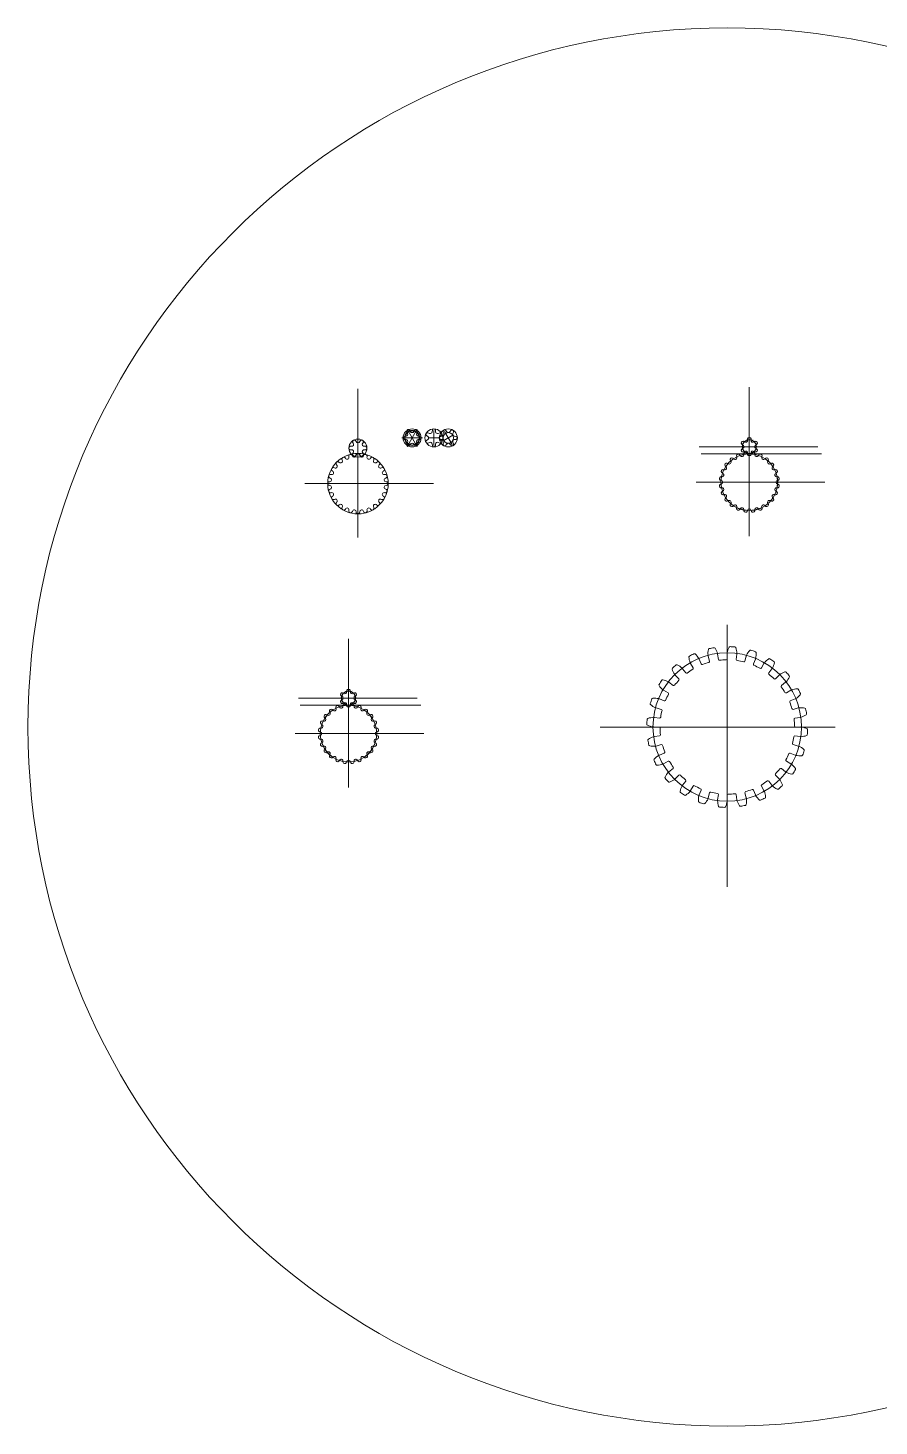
# Model space of a CAD drawing. Header units: millimetres. Extents: x 18768 to 1484868, y -11027 to 520152.
# Drawn here: x 129532 to 130907, y 505517 to 507777 of the extents above; entities that cross this region are included whole.
import ezdxf

# ---------------------------------------------------------------- set-up
doc = ezdxf.new("R2010")
doc.units = ezdxf.units.MM
doc.layers.add('A Construir', color=1, linetype='Continuous')

msp = doc.modelspace()

# ---------------------------------------------------------------- linework, layer by layer
at = {"layer": 'A Construir', "linetype": 'ByBlock', "lineweight": 15}
for p, q in [((130064.743, 507194.029), (130064.743, 506953.479)), ((130697.198, 507196.286), (130697.198, 506955.736)), ((130143.985, 507123.975), (130145.11, 507121.314)), ((130152.346, 507114.448), (130144.05, 507128.816)), ((130148.275, 507126.452), (130150.017, 507124.147)), ((130152.346, 507114.448), (130160.641, 507128.816)), ((130156.416, 507126.452), (130154.674, 507124.147)), ((130160.706, 507123.975), (130159.581, 507121.314)), ((130177.913, 507122.808), (130180.575, 507121.684)), ((130184.964, 507126.879), (130184.608, 507124.012)), ((130187.441, 507126.539), (130187.441, 507102.357)), ((130189.918, 507126.879), (130190.274, 507124.012)), ((130196.969, 507122.808), (130194.307, 507121.684)), ((130202.459, 507123.975), (130203.584, 507121.314)), ((130204.774, 507124.919), (130216.865, 507103.977)), ((130206.749, 507126.452), (130208.491, 507124.147)), ((130214.89, 507126.452), (130213.148, 507124.147)), ((130219.18, 507123.975), (130218.055, 507121.314)), ((130067.538, 507110.759), (130067.538, 507110.759)), ((130152.346, 507114.448), (130135.755, 507114.448)), ((130139.914, 507116.925), (130142.781, 507117.281)), ((130139.914, 507111.971), (130142.781, 507111.615)), ((130143.985, 507104.92), (130145.11, 507107.582)), ((130152.346, 507114.448), (130144.05, 507100.08)), ((130148.275, 507102.444), (130150.017, 507104.748)), ((130152.346, 507114.448), (130160.641, 507100.08)), ((130152.346, 507114.448), (130168.937, 507114.448)), ((130156.416, 507102.444), (130154.674, 507104.748)), ((130160.706, 507104.92), (130159.581, 507107.582)), ((130164.777, 507116.925), (130161.91, 507117.281)), ((130164.777, 507111.971), (130161.91, 507111.615)), ((130175.437, 507118.519), (130177.742, 507116.776)), ((130175.437, 507110.377), (130177.742, 507112.119)), ((130177.913, 507106.087), (130180.575, 507107.212)), ((130178.85, 507114.448), (130196.032, 507114.448)), ((130184.964, 507102.016), (130184.608, 507104.884)), ((130189.918, 507102.016), (130190.274, 507104.884)), ((130196.969, 507106.087), (130194.307, 507107.212)), ((130199.445, 507118.519), (130197.14, 507116.776)), ((130199.445, 507110.377), (130197.14, 507112.119)), ((130198.388, 507116.925), (130201.255, 507117.281)), ((130198.388, 507111.971), (130201.255, 507111.615)), ((130202.459, 507104.92), (130203.584, 507107.582)), ((130203.379, 507110.152), (130218.259, 507118.743)), ((130206.749, 507102.444), (130208.491, 507104.748)), ((130214.89, 507102.444), (130213.148, 507104.748)), ((130219.18, 507104.92), (130218.055, 507107.582)), ((130223.251, 507116.925), (130220.384, 507117.281)), ((130223.251, 507111.971), (130220.384, 507111.615)), ((130616.146, 507100.267), (130807.987, 507100.267)), ((130697.198, 507100.267), (130708.789, 507100.267)), ((130697.198, 507100.267), (130697.198, 507100.267)), ((130703.198, 507111.858), (130703.198, 507111.858)), ((130064.743, 507098.01), (130064.743, 507098.01)), ((130619.199, 507088.677), (130814.091, 507088.677)), ((130697.198, 507064.116), (130697.198, 507010.857)), ((129978.656, 507040.55), (130186.627, 507040.55)), ((130007.564, 507040.55), (130121.564, 507040.55)), ((130611.111, 507042.807), (130819.082, 507042.807)), ((130640.019, 507042.807), (130754.019, 507042.807)), ((130661.521, 506388.771), (130661.521, 506812.453)), ((130049.481, 506789.875), (130049.481, 506549.324)), ((130632.975, 506753.664), (130630.797, 506761.793)), ((130647.125, 506756.479), (130646.027, 506764.823)), ((130661.521, 506757.422), (130661.521, 506765.838)), ((130675.918, 506756.479), (130677.016, 506764.823)), ((130690.068, 506753.664), (130692.246, 506761.793)), ((130594.378, 506734.63), (130589.255, 506741.307)), ((130606.374, 506742.645), (130602.166, 506749.934)), ((130619.313, 506749.026), (130616.093, 506756.802)), ((130703.73, 506749.026), (130706.95, 506756.802)), ((130716.669, 506742.645), (130720.877, 506749.934)), ((130728.665, 506734.63), (130733.788, 506741.307)), ((130574.019, 506714.271), (130567.342, 506719.394)), ((130583.531, 506725.118), (130577.58, 506731.069)), ((130739.512, 506725.118), (130745.463, 506731.069)), ((130749.024, 506714.271), (130755.701, 506719.394)), ((129968.43, 506693.856), (130160.27, 506693.856)), ((130049.481, 506693.856), (130061.073, 506693.856)), ((130049.481, 506693.856), (130049.481, 506693.856)), ((130055.481, 506705.447), (130055.481, 506705.447)), ((130559.622, 506689.335), (130551.847, 506692.556)), ((130566.003, 506702.275), (130558.715, 506706.483)), ((130757.04, 506702.275), (130764.328, 506706.483)), ((130763.421, 506689.335), (130771.196, 506692.556)), ((129971.482, 506682.266), (130166.375, 506682.266)), ((130554.985, 506675.674), (130546.855, 506677.852)), ((130768.058, 506675.674), (130776.188, 506677.852)), ((130049.481, 506657.705), (130049.481, 506604.446)), ((130456.334, 506647.127), (130835.903, 506647.127)), ((130551.226, 506647.127), (130542.81, 506647.127)), ((130552.17, 506661.524), (130543.826, 506662.622)), ((130770.873, 506661.524), (130779.217, 506662.622)), ((130771.816, 506647.127), (130780.233, 506647.127)), ((129963.394, 506636.396), (130171.365, 506636.396)), ((129992.303, 506636.396), (130106.303, 506636.396)), ((130552.17, 506632.731), (130543.826, 506631.632)), ((130770.873, 506632.731), (130779.217, 506631.632)), ((130554.985, 506618.581), (130546.855, 506616.402)), ((130559.622, 506604.919), (130551.847, 506601.698)), ((130763.421, 506604.919), (130771.196, 506601.698)), ((130768.058, 506618.581), (130776.188, 506616.402)), ((130566.003, 506591.98), (130558.715, 506587.772)), ((130574.019, 506579.984), (130567.342, 506574.86)), ((130749.024, 506579.984), (130755.701, 506574.86)), ((130757.04, 506591.98), (130764.328, 506587.772)), ((130583.531, 506569.137), (130577.58, 506563.186)), ((130594.378, 506559.624), (130589.255, 506552.947)), ((130728.665, 506559.624), (130733.788, 506552.947)), ((130739.512, 506569.137), (130745.463, 506563.186)), ((130606.374, 506551.609), (130602.166, 506544.32)), ((130619.313, 506545.228), (130616.093, 506537.452)), ((130632.975, 506540.59), (130630.797, 506532.461)), ((130647.125, 506537.776), (130646.027, 506529.432)), ((130661.521, 506536.832), (130661.521, 506528.416)), ((130675.918, 506537.776), (130677.016, 506529.432)), ((130690.068, 506540.59), (130692.246, 506532.461)), ((130703.73, 506545.228), (130706.95, 506537.452)), ((130716.669, 506551.609), (130720.877, 506544.32))]:
    msp.add_line(p, q, dxfattribs=at)
for centre, radius in [((130661.521, 506647.127), 1130), ((130152.346, 507114.448), 12.091), ((130152.346, 507114.448), 11.591), ((130697.198, 507100.267), 11.196), ((130697.198, 507042.807), 45.77), ((130661.521, 506647.127), 120), ((130049.481, 506693.856), 11.196), ((130049.481, 506636.396), 45.77)]:
    msp.add_circle(centre, radius, dxfattribs=at)
at = {"layer": 'A Construir', "color": 114, "linetype": 'ByBlock', "lineweight": 15, "true_color": 0x139b48}
for centre in [(130152.346, 507114.448), (130064.743, 507098.01)]:
    msp.add_circle(centre, 14.591, dxfattribs=at)
at = {"layer": 'A Construir', "color": 152, "linetype": 'ByBlock', "lineweight": 15, "true_color": 0x2776bb}
msp.add_circle((130187.441, 507114.448), 14.591, dxfattribs=at)
at = {"layer": 'A Construir', "color": 2, "linetype": 'ByBlock', "lineweight": 15}
msp.add_circle((130210.819, 507114.448), 14.591, dxfattribs=at)
at = {"layer": 'A Construir', "color": 7, "linetype": 'ByBlock', "lineweight": 15, "true_color": 0xffffff}
msp.add_circle((130210.819, 507114.448), 8.591, dxfattribs=at)
at = {"layer": 'A Construir', "color": 2, "linetype": 'ByBlock', "lineweight": 15, "true_color": 0xf1eb1f}
for centre, radius in [((130697.198, 507100.267), 11.591), ((130697.198, 507042.807), 45.868), ((130049.481, 506693.856), 11.591), ((130049.481, 506636.396), 45.868)]:
    msp.add_circle(centre, radius, dxfattribs=at)
at = {"layer": 'A Construir', "color": 143, "linetype": 'ByBlock', "lineweight": 15, "true_color": 0x7aafdf}
msp.add_circle((130064.743, 507040.55), 48.868, dxfattribs=at)
at = {"layer": 'A Construir', "linetype": 'ByBlock', "lineweight": 15}
for centre, radius, start, end in [((130146.3, 507124.919), 2.5, 120, 203.647735), ((130142.307, 507120.243), 3, 330, 24.915359), ((130146.3, 507124.919), 2.5, 36.352265, 120), ((130152.346, 507126.039), 3, 215.084641, 270), ((130152.346, 507126.039), 3, 270, 324.915359), ((130158.391, 507124.919), 2.5, 60, 143.647735), ((130162.384, 507120.243), 3, 155.084641, 210), ((130158.391, 507124.919), 2.5, 336.352265, 60), ((130176.97, 507120.493), 2.5, 150, 233.647735), ((130176.97, 507120.493), 2.5, 66.352265, 150), ((130181.645, 507124.486), 3, 245.084641, 300), ((130181.645, 507124.486), 3, 300, 354.915359), ((130187.441, 507126.539), 2.5, 90, 173.647735), ((130187.441, 507126.539), 2.5, 6.352265, 90), ((130193.237, 507124.486), 3, 185.084641, 240), ((130193.237, 507124.486), 3, 240, 294.915359), ((130197.912, 507120.493), 2.5, 30, 113.647735), ((130197.912, 507120.493), 2.5, 306.352265, 30), ((130204.774, 507124.919), 2.5, 120, 203.647735), ((130200.781, 507120.243), 3, 330, 24.915359), ((130204.774, 507124.919), 2.5, 36.352265, 120), ((130210.819, 507126.039), 3, 215.084641, 270), ((130210.819, 507126.039), 3, 270, 324.915359), ((130216.865, 507124.919), 2.5, 60, 143.647735), ((130220.858, 507120.243), 3, 155.084641, 210), ((130216.865, 507124.919), 2.5, 336.352265, 60), ((130053.152, 507098.01), 3, 75, 285), ((130054.705, 507103.806), 3, 255, 45), ((130058.947, 507108.048), 3, 15, 225), ((130064.743, 507109.601), 3, 195, 345), ((130070.538, 507108.048), 3, 315, 165), ((130074.781, 507103.806), 3, 135, 285), ((130076.334, 507098.01), 3, 255, 105), ((130140.255, 507114.448), 2.5, 96.352265, 180), ((130140.255, 507114.448), 2.5, 180, 263.647735), ((130142.307, 507120.243), 3, 275.084641, 330), ((130142.307, 507108.652), 3, 30, 84.915359), ((130146.3, 507103.977), 2.5, 156.352265, 240), ((130142.307, 507108.652), 3, 335.084641, 30), ((130146.3, 507103.977), 2.5, 240, 323.647735), ((130152.346, 507102.857), 3, 90, 144.915359), ((130152.346, 507102.857), 3, 35.084641, 90), ((130158.391, 507103.977), 2.5, 216.352265, 300), ((130162.384, 507108.652), 3, 150, 204.915359), ((130158.391, 507103.977), 2.5, 300, 23.647735), ((130162.384, 507120.243), 3, 210, 264.915359), ((130162.384, 507108.652), 3, 95.084641, 150), ((130164.437, 507114.448), 2.5, 0, 83.647735), ((130164.437, 507114.448), 2.5, 276.352265, 0), ((130176.97, 507108.402), 2.5, 126.352265, 210), ((130176.97, 507108.402), 2.5, 210, 293.647735), ((130175.85, 507114.448), 3, 0, 54.915359), ((130175.85, 507114.448), 3, 305.084641, 360), ((130181.645, 507104.41), 3, 60, 114.915359), ((130181.645, 507104.41), 3, 5.084641, 60), ((130187.441, 507102.357), 2.5, 186.352265, 270), ((130187.441, 507102.357), 2.5, 270, 353.647735), ((130193.237, 507104.41), 3, 120, 174.915359), ((130193.237, 507104.41), 3, 65.084641, 120), ((130199.032, 507114.448), 3, 125.084641, 180), ((130199.032, 507114.448), 3, 180, 234.915359), ((130198.728, 507114.448), 2.5, 96.352265, 180), ((130198.728, 507114.448), 2.5, 180, 263.647735), ((130197.912, 507108.402), 2.5, 246.352265, 330), ((130197.912, 507108.402), 2.5, 330, 53.647735), ((130200.781, 507120.243), 3, 275.084641, 330), ((130200.781, 507108.652), 3, 30, 84.915359), ((130204.774, 507103.977), 2.5, 156.352265, 240), ((130200.781, 507108.652), 3, 335.084641, 30), ((130204.774, 507103.977), 2.5, 240, 323.647735), ((130210.819, 507102.857), 3, 90, 144.915359), ((130210.819, 507102.857), 3, 35.084641, 90), ((130216.865, 507103.977), 2.5, 216.352265, 300), ((130220.858, 507108.652), 3, 150, 204.915359), ((130216.865, 507103.977), 2.5, 300, 23.647735), ((130220.858, 507120.243), 3, 210, 264.915359), ((130220.858, 507108.652), 3, 95.084641, 150), ((130222.91, 507114.448), 2.5, 360, 83.647735), ((130222.91, 507114.448), 2.5, 276.352265, 360), ((130687.16, 507106.063), 3, 45, 255), ((130685.607, 507100.267), 3, 285, 75), ((130691.402, 507110.306), 3, 225, 15), ((130697.198, 507111.858), 3, 345, 195), ((130702.994, 507110.306), 3, 165, 315), ((130707.236, 507106.063), 3, 285, 135), ((130708.789, 507100.267), 3, 105, 255), ((130036.82, 507076.939), 3, 221.25, 33.75), ((130041.809, 507080.273), 3, 26.25, 213.75), ((130047.19, 507082.926), 3, 206.25, 18.75), ((130052.871, 507084.855), 3, 11.25, 198.75), ((130054.705, 507092.214), 3, 315, 105), ((130058.756, 507086.025), 3, 191.25, 3.75), ((130058.947, 507087.972), 3, 135, 345), ((130064.743, 507086.418), 3, 356.25, 183.75), ((130064.743, 507086.419), 3, 15, 165), ((130070.538, 507087.972), 3, 195, 45), ((130070.73, 507086.025), 3, 176.25, 348.75), ((130074.781, 507092.214), 3, 75, 225), ((130076.614, 507084.855), 3, 341.25, 168.75), ((130082.296, 507082.926), 3, 161.25, 333.75), ((130087.677, 507080.273), 3, 326.25, 153.75), ((130092.665, 507076.939), 3, 146.25, 318.75), ((130664.764, 507075.241), 3, 228.75, 41.25), ((130669.275, 507079.197), 3, 33.75, 221.25), ((130674.264, 507082.53), 3, 213.75, 26.25), ((130679.645, 507085.184), 3, 18.75, 206.25), ((130685.326, 507087.112), 3, 198.75, 11.25), ((130687.16, 507094.472), 3, 105, 315), ((130691.211, 507088.283), 3, 3.75, 191.25), ((130691.402, 507090.229), 3, 345, 135), ((130697.198, 507088.676), 3, 165, 15), ((130697.198, 507088.675), 3, 183.75, 356.25), ((130702.994, 507090.229), 3, 45, 195), ((130703.185, 507088.283), 3, 348.75, 176.25), ((130707.236, 507094.472), 3, 225, 75), ((130709.069, 507087.112), 3, 168.75, 341.25), ((130714.751, 507085.184), 3, 333.75, 161.25), ((130720.132, 507082.53), 3, 153.75, 326.25), ((130725.121, 507079.197), 3, 318.75, 146.25), ((130729.631, 507075.241), 3, 138.75, 311.25), ((130020.438, 507052.421), 3, 71.25, 258.75), ((130022.366, 507058.103), 3, 251.25, 63.75), ((130025.02, 507063.484), 3, 56.25, 243.75), ((130028.353, 507068.473), 3, 236.25, 48.75), ((130032.309, 507072.983), 3, 41.25, 228.75), ((130097.176, 507072.983), 3, 311.25, 138.75), ((130101.132, 507068.473), 3, 131.25, 303.75), ((130104.466, 507063.484), 3, 296.25, 123.75), ((130107.119, 507058.103), 3, 116.25, 288.75), ((130109.048, 507052.421), 3, 281.25, 108.75), ((130654.822, 507060.36), 3, 63.75, 251.25), ((130652.893, 507054.679), 3, 258.75, 71.25), ((130657.475, 507065.741), 3, 243.75, 56.25), ((130660.809, 507070.73), 3, 48.75, 236.25), ((130733.587, 507070.73), 3, 303.75, 131.25), ((130736.921, 507065.741), 3, 123.75, 296.25), ((130739.574, 507060.36), 3, 288.75, 116.25), ((130741.503, 507054.679), 3, 108.75, 281.25), ((130018.875, 507040.55), 3, 86.25, 273.75), ((130020.438, 507028.678), 3, 101.25, 288.75), ((130019.267, 507046.537), 3, 266.25, 78.75), ((130019.267, 507034.563), 3, 281.25, 93.75), ((130110.218, 507046.537), 3, 101.25, 273.75), ((130110.218, 507034.563), 3, 86.25, 258.75), ((130109.048, 507028.678), 3, 251.25, 78.75), ((130110.611, 507040.55), 3, 266.25, 93.75), ((130651.722, 507048.794), 3, 78.75, 266.25), ((130651.722, 507036.82), 3, 93.75, 281.25), ((130651.33, 507042.807), 3, 273.75, 86.25), ((130652.893, 507030.936), 3, 288.75, 101.25), ((130741.503, 507030.936), 3, 78.75, 251.25), ((130743.066, 507042.807), 3, 93.75, 266.25), ((130742.673, 507048.794), 3, 273.75, 101.25), ((130742.673, 507036.82), 3, 258.75, 86.25), ((130022.366, 507022.997), 3, 296.25, 108.75), ((130025.02, 507017.616), 3, 116.25, 303.75), ((130028.353, 507012.627), 3, 311.25, 123.75), ((130032.309, 507008.116), 3, 131.25, 318.75), ((130097.176, 507008.116), 3, 221.25, 48.75), ((130101.132, 507012.627), 3, 56.25, 228.75), ((130104.466, 507017.616), 3, 236.25, 63.75), ((130107.119, 507022.997), 3, 71.25, 243.75), ((130654.822, 507025.255), 3, 108.75, 296.25), ((130657.475, 507019.873), 3, 303.75, 116.25), ((130660.809, 507014.885), 3, 123.75, 311.25), ((130664.764, 507010.374), 3, 318.75, 131.25), ((130729.631, 507010.374), 3, 48.75, 221.25), ((130733.587, 507014.885), 3, 228.75, 56.25), ((130736.921, 507019.873), 3, 63.75, 236.25), ((130739.574, 507025.255), 3, 243.75, 71.25), ((130036.82, 507004.161), 3, 326.25, 138.75), ((130041.809, 507000.827), 3, 146.25, 333.75), ((130047.19, 506998.174), 3, 341.25, 153.75), ((130052.871, 506996.245), 3, 161.25, 348.75), ((130058.756, 506995.074), 3, 356.25, 168.75), ((130064.743, 506994.682), 3, 176.25, 3.75), ((130070.73, 506995.074), 3, 11.25, 183.75), ((130076.614, 506996.245), 3, 191.25, 18.75), ((130082.296, 506998.174), 3, 26.25, 198.75), ((130087.677, 507000.827), 3, 206.25, 33.75), ((130092.665, 507004.161), 3, 41.25, 213.75), ((130669.275, 507006.418), 3, 138.75, 326.25), ((130674.264, 507003.085), 3, 333.75, 146.25), ((130679.645, 507000.431), 3, 153.75, 341.25), ((130685.326, 506998.502), 3, 348.75, 161.25), ((130691.211, 506997.332), 3, 168.75, 356.25), ((130697.198, 506996.94), 3, 3.75, 176.25), ((130703.185, 506997.332), 3, 183.75, 11.25), ((130709.069, 506998.502), 3, 18.75, 191.25), ((130714.751, 507000.431), 3, 198.75, 26.25), ((130720.132, 507003.085), 3, 33.75, 206.25), ((130725.121, 507006.418), 3, 213.75, 41.25), ((130601.249, 506760.434), 1.66, 118.0106, 184.299988), ((130635.891, 506763.038), 36.4, 184.299988, 199.228846), ((130661.521, 506647.127), 130, 114.4894, 118.0106), ((130608.321, 506763.921), 1.66, 48.200012, 114.4894), ((130585.166, 506738.024), 36.4, 33.271154, 48.200012), ((130585.166, 506738.024), 36.4, 33.271154, 48.200012), ((130666.764, 506765.722), 36.4, 169.299988, 184.228846), ((130632.628, 506772.172), 1.66, 103.0106, 169.299988), ((130661.521, 506647.127), 130, 99.4894, 103.0106), ((130640.363, 506773.711), 1.66, 33.200012, 99.4894), ((130611.293, 506754.689), 36.4, 18.271154, 33.200012), ((130611.293, 506754.689), 36.4, 18.271154, 33.200012), ((130697.28, 506760.324), 36.4, 154.299988, 169.228846), ((130665.977, 506775.39), 1.66, 88.0106, 154.299988), ((130661.521, 506647.127), 130, 84.4894, 88.0106), ((130673.846, 506774.874), 1.66, 18.200012, 84.4894), ((130640.844, 506764.024), 36.4, 3.271154, 18.200012), ((130640.844, 506764.024), 36.4, 3.271154, 18.200012), ((130725.359, 506747.212), 36.4, 139.299988, 154.228846), ((130699.022, 506769.866), 1.66, 73.0106, 139.299988), ((130661.521, 506647.127), 130, 69.4894, 73.0106), ((130706.489, 506767.331), 1.66, 3.200012, 69.4894), ((130671.803, 506765.392), 36.4, 348.271154, 3.200012), ((130671.803, 506765.392), 36.4, 348.271154, 3.200012), ((130573.976, 506740.973), 1.66, 133.0106, 199.299988), ((130606.764, 506752.455), 36.4, 199.299988, 214.228846), ((130661.521, 506647.127), 130, 129.4894, 133.0106), ((130579.906, 506746.173), 1.66, 63.200012, 129.4894), ((130564.242, 506715.164), 36.4, 48.271154, 63.200012), ((130564.242, 506715.164), 36.4, 48.271154, 63.200012), ((130661.521, 506647.127), 108.66, 120.862145, 126.637855), ((130604.93, 506741.826), 1.66, 300.862145, 30.431073), ((130620.842, 506749.673), 1.66, 202.068927, 291.637855), ((130661.521, 506647.127), 108.66, 105.862145, 111.637855), ((130631.368, 506753.246), 1.66, 285.862145, 15.431073), ((130648.769, 506756.708), 1.66, 187.068927, 276.637855), ((130661.521, 506647.127), 108.66, 90.862145, 96.637855), ((130659.862, 506757.435), 1.66, 270.862145, 0.431073), ((130677.565, 506756.274), 1.66, 172.068927, 261.637855), ((130661.521, 506647.127), 108.66, 75.862145, 81.637855), ((130688.468, 506754.106), 1.66, 255.862145, 345.431073), ((130705.268, 506748.403), 1.66, 157.068927, 246.637855), ((130661.521, 506647.127), 108.66, 60.862145, 66.637855), ((130715.238, 506743.486), 1.66, 240.862145, 330.431073), ((130749.088, 506727.28), 36.4, 124.299988, 139.228846), ((130729.511, 506755.978), 1.66, 58.0106, 124.299988), ((130661.521, 506647.127), 130, 54.4894, 58.0106), ((130702.062, 506758.701), 36.4, 333.271154, 348.200012), ((130702.062, 506758.701), 36.4, 333.271154, 348.200012), ((130736.068, 506751.597), 1.66, 348.200012, 54.4894), ((130552.67, 506715.117), 1.66, 148.0106, 214.299988), ((130661.521, 506647.127), 130, 144.4894, 148.0106), ((130557.052, 506721.674), 1.66, 78.200012, 144.4894), ((130549.947, 506687.668), 36.4, 63.271154, 78.200012), ((130549.947, 506687.668), 36.4, 63.271154, 78.200012), ((130661.521, 506647.127), 108.66, 135.862146, 141.637855), ((130582.349, 506723.953), 1.66, 315.862145, 45.431073), ((130595.687, 506735.651), 1.66, 217.068927, 306.637854), ((130729.989, 506733.629), 1.66, 142.068927, 231.637855), ((130661.521, 506647.127), 108.66, 45.862145, 51.637855), ((130738.347, 506726.3), 1.66, 225.862145, 315.431073), ((130766.849, 506701.885), 36.4, 109.299988, 124.228846), ((130755.367, 506734.672), 1.66, 43.0106, 109.299988), ((130661.521, 506647.127), 130, 39.4894, 43.0106), ((130729.558, 506744.407), 36.4, 318.271154, 333.200012), ((130729.558, 506744.407), 36.4, 318.271154, 333.200012), ((130760.567, 506728.743), 1.66, 333.200012, 39.4894), ((130039.443, 506699.651), 3, 45, 255), ((130037.89, 506693.856), 3, 285, 75), ((130043.686, 506703.894), 3, 225, 15), ((130049.481, 506705.447), 3, 345, 195), ((130055.277, 506703.894), 3, 165, 315), ((130059.52, 506699.651), 3, 285, 135), ((130061.073, 506693.856), 3, 105, 255), ((130661.521, 506647.127), 130, 159.4894, 163.0106), ((130541.317, 506692.095), 1.66, 93.200012, 159.4894), ((130543.257, 506657.409), 36.4, 78.271154, 93.200012), ((130543.257, 506657.409), 36.4, 78.271154, 93.200012), ((130581.369, 506734.694), 36.4, 214.299988, 229.228846), ((130661.521, 506647.127), 108.66, 150.862145, 156.637855), ((130565.162, 506700.843), 1.66, 330.862145, 60.431073), ((130575.019, 506715.595), 1.66, 232.068927, 321.637855), ((130750.045, 506712.961), 1.66, 127.068927, 216.637855), ((130661.521, 506647.127), 108.66, 30.862145, 36.637855), ((130756.221, 506703.718), 1.66, 210.862145, 300.431073), ((130777.433, 506672.758), 36.4, 94.299988, 109.228846), ((130752.418, 506723.483), 36.4, 303.271154, 318.200012), ((130752.418, 506723.483), 36.4, 303.271154, 318.200012), ((130774.828, 506707.4), 1.66, 28.0106, 94.299988), ((130661.521, 506647.127), 130, 24.4894, 28.0106), ((130778.316, 506700.327), 1.66, 318.200012, 24.4894), ((130017.048, 506668.829), 3, 228.75, 41.25), ((130021.559, 506672.785), 3, 33.75, 221.25), ((130026.547, 506676.119), 3, 213.75, 26.25), ((130031.929, 506678.772), 3, 18.75, 206.25), ((130037.61, 506680.701), 3, 198.75, 11.25), ((130039.443, 506688.06), 3, 105, 315), ((130043.494, 506681.871), 3, 3.75, 191.25), ((130043.686, 506683.818), 3, 345, 135), ((130049.481, 506682.265), 3, 165, 15), ((130049.481, 506682.264), 3, 183.75, 356.25), ((130055.277, 506683.818), 3, 45, 195), ((130055.468, 506681.871), 3, 348.75, 176.25), ((130059.52, 506688.06), 3, 225, 75), ((130061.353, 506680.701), 3, 168.75, 341.25), ((130067.034, 506678.772), 3, 333.75, 161.25), ((130072.415, 506676.119), 3, 153.75, 326.25), ((130077.404, 506672.785), 3, 318.75, 146.25), ((130081.915, 506668.829), 3, 138.75, 311.25), ((130538.782, 506684.627), 1.66, 163.0106, 229.299988), ((130561.436, 506710.965), 36.4, 229.299988, 244.228846), ((130661.521, 506647.127), 108.66, 165.862145, 171.637855), ((130554.543, 506674.073), 1.66, 345.862145, 75.431073), ((130560.246, 506690.874), 1.66, 247.068927, 336.637855), ((130764.068, 506687.806), 1.66, 112.068927, 201.637855), ((130661.521, 506647.127), 108.66, 15.862145, 21.637855), ((130767.641, 506677.28), 1.66, 195.862145, 285.431073), ((130780.117, 506641.885), 36.4, 79.299988, 94.228846), ((130786.567, 506676.021), 1.66, 13.0106, 79.299988), ((130661.521, 506647.127), 130, 9.4894, 13.0106), ((130007.105, 506653.949), 3, 63.75, 251.25), ((130005.176, 506648.267), 3, 258.75, 71.25), ((130009.759, 506659.33), 3, 243.75, 56.25), ((130013.092, 506664.318), 3, 48.75, 236.25), ((130085.871, 506664.318), 3, 303.75, 131.25), ((130089.204, 506659.33), 3, 123.75, 296.25), ((130091.858, 506653.949), 3, 288.75, 116.25), ((130093.786, 506648.267), 3, 108.75, 281.25), ((130533.259, 506651.582), 1.66, 178.0106, 244.299988), ((130661.521, 506647.127), 130, 174.4894, 178.0106), ((130533.775, 506659.452), 1.66, 108.200012, 174.4894), ((130548.324, 506682.886), 36.4, 244.299988, 259.228846), ((130544.625, 506626.45), 36.4, 93.271154, 108.200012), ((130544.625, 506626.45), 36.4, 93.271154, 108.200012), ((130551.214, 506645.467), 1.66, 0.862145, 90.431073), ((130552.374, 506663.171), 1.66, 262.068927, 351.637855), ((130771.102, 506659.879), 1.66, 97.068927, 186.637855), ((130661.521, 506647.127), 108.66, 0.862145, 6.637855), ((130771.829, 506648.787), 1.66, 180.862145, 270.431073), ((130769.083, 506697.355), 36.4, 288.271154, 303.200012), ((130769.083, 506697.355), 36.4, 288.271154, 303.200012), ((130774.719, 506611.368), 36.4, 64.299988, 79.228846), ((130788.105, 506668.286), 1.66, 303.200012, 9.4894), ((130004.006, 506642.383), 3, 78.75, 266.25), ((130004.006, 506630.409), 3, 93.75, 281.25), ((130003.614, 506636.396), 3, 273.75, 86.25), ((130005.176, 506624.524), 3, 288.75, 101.25), ((130093.786, 506624.524), 3, 78.75, 251.25), ((130095.349, 506636.396), 3, 93.75, 266.25), ((130094.957, 506642.383), 3, 273.75, 101.25), ((130094.957, 506630.409), 3, 258.75, 86.25), ((130534.938, 506625.968), 1.66, 123.200012, 189.4894), ((130661.521, 506647.127), 130, 189.4894, 193.0106), ((130553.96, 506596.899), 36.4, 108.271154, 123.200012), ((130553.96, 506596.899), 36.4, 108.271154, 123.200012), ((130551.941, 506634.375), 1.66, 277.068927, 6.637855), ((130661.521, 506647.127), 108.66, 180.862145, 186.637855), ((130661.521, 506647.127), 108.66, 345.862145, 351.637855), ((130770.669, 506631.083), 1.66, 82.068927, 171.637855), ((130778.418, 506667.805), 36.4, 273.271154, 288.200012), ((130778.418, 506667.805), 36.4, 273.271154, 288.200012), ((130789.268, 506634.803), 1.66, 288.200012, 354.4894), ((130789.784, 506642.672), 1.66, 358.0106, 64.299988), ((130661.521, 506647.127), 130, 354.4894, 358.0106), ((130007.105, 506618.843), 3, 108.75, 296.25), ((130009.759, 506613.462), 3, 303.75, 116.25), ((130013.092, 506608.473), 3, 123.75, 311.25), ((130017.048, 506603.962), 3, 318.75, 131.25), ((130021.559, 506600.006), 3, 138.75, 326.25), ((130077.404, 506600.006), 3, 213.75, 41.25), ((130081.915, 506603.962), 3, 48.75, 221.25), ((130085.871, 506608.473), 3, 228.75, 56.25), ((130089.204, 506613.462), 3, 63.75, 236.25), ((130091.858, 506618.843), 3, 243.75, 71.25), ((130536.476, 506618.234), 1.66, 193.0106, 259.299988), ((130542.926, 506652.37), 36.4, 259.299988, 274.228846), ((130555.402, 506616.974), 1.66, 15.862145, 105.431073), ((130661.521, 506647.127), 108.66, 195.862145, 201.637855), ((130558.975, 506606.448), 1.66, 292.068927, 21.637855), ((130661.521, 506647.127), 108.66, 330.862145, 336.637854), ((130762.797, 506603.381), 1.66, 67.068927, 156.637854), ((130768.5, 506620.181), 1.66, 165.862145, 255.431073), ((130761.607, 506583.289), 36.4, 49.299988, 64.228846), ((130661.521, 506647.127), 130, 339.4894, 343.0106), ((130784.261, 506609.627), 1.66, 343.0106, 49.299988), ((130026.547, 506596.673), 3, 333.75, 146.25), ((130031.929, 506594.019), 3, 153.75, 341.25), ((130037.61, 506592.091), 3, 348.75, 161.25), ((130043.494, 506590.92), 3, 168.75, 356.25), ((130049.481, 506590.528), 3, 3.75, 176.25), ((130055.468, 506590.92), 3, 183.75, 11.25), ((130061.353, 506592.091), 3, 18.75, 191.25), ((130067.034, 506594.019), 3, 198.75, 26.25), ((130072.415, 506596.673), 3, 33.75, 206.25), ((130544.727, 506593.927), 1.66, 138.200012, 204.4894), ((130661.521, 506647.127), 130, 204.4894, 208.0106), ((130570.625, 506570.772), 36.4, 123.271154, 138.200012), ((130570.625, 506570.772), 36.4, 123.271154, 138.200012), ((130548.215, 506586.854), 1.66, 208.0106, 274.299988), ((130545.61, 506621.496), 36.4, 274.299988, 289.228846), ((130566.822, 506590.536), 1.66, 30.862146, 120.431073), ((130661.521, 506647.127), 108.66, 210.862146, 216.637855), ((130572.998, 506581.293), 1.66, 307.068927, 36.637855), ((130661.521, 506647.127), 108.66, 315.862145, 321.637855), ((130748.024, 506578.659), 1.66, 52.068927, 141.637854), ((130757.881, 506593.411), 1.66, 150.862145, 240.431073), ((130741.674, 506559.561), 36.4, 34.299988, 49.228846), ((130770.373, 506579.137), 1.66, 328.0106, 34.299988), ((130779.786, 506636.845), 36.4, 258.271154, 273.200012), ((130779.786, 506636.845), 36.4, 258.271154, 273.200012), ((130781.726, 506602.159), 1.66, 273.200012, 339.4894), ((130562.476, 506565.511), 1.66, 153.200012, 219.4894), ((130593.484, 506549.848), 36.4, 138.271154, 153.200012), ((130593.484, 506549.848), 36.4, 138.271154, 153.200012), ((130661.521, 506647.127), 130, 219.4894, 223.0106), ((130567.676, 506559.582), 1.66, 223.0106, 289.299988), ((130556.194, 506592.37), 36.4, 289.299988, 304.228846), ((130584.696, 506567.954), 1.66, 45.862145, 135.431073), ((130661.521, 506647.127), 108.66, 225.862145, 231.637855), ((130593.054, 506560.625), 1.66, 322.068927, 51.637854), ((130661.521, 506647.127), 108.66, 300.862145, 306.637855), ((130727.355, 506558.604), 1.66, 37.068927, 126.637855), ((130740.694, 506570.302), 1.66, 135.862145, 225.431073), ((130716.279, 506541.799), 36.4, 19.299988, 34.228846), ((130773.095, 506606.586), 36.4, 243.271154, 258.200012), ((130773.095, 506606.586), 36.4, 243.271154, 258.200012), ((130765.991, 506572.58), 1.66, 258.200012, 324.4894), ((130661.521, 506647.127), 130, 324.4894, 328.0106), ((130586.975, 506542.657), 1.66, 168.200012, 234.4894), ((130620.981, 506535.553), 36.4, 153.271154, 168.200012), ((130620.981, 506535.553), 36.4, 153.271154, 168.200012), ((130661.521, 506647.127), 130, 234.4894, 238.0106), ((130593.532, 506538.276), 1.66, 238.0106, 304.299988), ((130573.955, 506566.975), 36.4, 304.299988, 319.228846), ((130607.805, 506550.768), 1.66, 60.862145, 150.431073), ((130661.521, 506647.127), 108.66, 240.862145, 246.637854), ((130651.239, 506528.862), 36.4, 168.271154, 183.200012), ((130651.239, 506528.862), 36.4, 168.271154, 183.200012), ((130617.775, 506545.852), 1.66, 337.068927, 66.637855), ((130634.575, 506540.149), 1.66, 75.862145, 165.431073), ((130661.521, 506647.127), 108.66, 255.862145, 261.637855), ((130645.478, 506537.98), 1.66, 352.068927, 81.637855), ((130663.181, 506536.82), 1.66, 90.862145, 180.431073), ((130661.521, 506647.127), 108.66, 270.862145, 276.637855), ((130674.274, 506537.547), 1.66, 7.068927, 96.637855), ((130691.675, 506541.008), 1.66, 105.862145, 195.431073), ((130661.521, 506647.127), 108.66, 285.862145, 291.637855), ((130702.201, 506544.581), 1.66, 22.068927, 111.637855), ((130737.877, 506556.231), 36.4, 213.271154, 228.200012), ((130737.877, 506556.231), 36.4, 213.271154, 228.200012), ((130718.113, 506552.428), 1.66, 120.862145, 210.431073), ((130687.152, 506531.216), 36.4, 4.299988, 19.228846), ((130721.794, 506533.821), 1.66, 298.0106, 4.299988), ((130758.801, 506579.09), 36.4, 228.271154, 243.200012), ((130758.801, 506579.09), 36.4, 228.271154, 243.200012), ((130743.137, 506548.082), 1.66, 243.200012, 309.4894), ((130661.521, 506647.127), 130, 309.4894, 313.0106), ((130749.066, 506553.281), 1.66, 313.0106, 19.299988), ((130616.554, 506526.923), 1.66, 183.200012, 249.4894), ((130661.521, 506647.127), 130, 249.4894, 253.0106), ((130624.021, 506524.388), 1.66, 253.0106, 319.299988), ((130597.684, 506547.042), 36.4, 319.299988, 334.228846), ((130682.199, 506530.231), 36.4, 183.271154, 198.200012), ((130682.199, 506530.231), 36.4, 183.271154, 198.200012), ((130649.197, 506519.38), 1.66, 198.200012, 264.4894), ((130661.521, 506647.127), 130, 264.4894, 268.0106), ((130657.066, 506518.865), 1.66, 268.0106, 334.299988), ((130625.763, 506533.93), 36.4, 334.299988, 349.228846), ((130711.749, 506539.566), 36.4, 198.271154, 213.200012), ((130711.749, 506539.566), 36.4, 198.271154, 213.200012), ((130682.68, 506520.543), 1.66, 213.200012, 279.4894), ((130661.521, 506647.127), 130, 279.4894, 283.0106), ((130690.415, 506522.082), 1.66, 283.0106, 349.299988), ((130656.279, 506528.532), 36.4, 349.299988, 4.228846), ((130714.722, 506530.333), 1.66, 228.200012, 294.4894), ((130661.521, 506647.127), 130, 294.4894, 298.0106)]:
    msp.add_arc(centre, radius, start, end, dxfattribs=at)
at = {"layer": 'A Construir', "color": 152, "linetype": 'ByBlock', "lineweight": 15, "true_color": 0x2776bb}
for centre, start, end in [((130609.002, 506756.621), 13.351325, 16.648675), ((130652.258, 506768.211), 193.351325, 196.648675), ((130668.142, 506768.384), 185.851325, 189.148675), ((130668.142, 506768.384), 185.851325, 189.148675), ((130668.142, 506768.384), 185.851325, 189.148675), ((130668.142, 506768.384), 185.851325, 189.148675), ((130683.912, 506766.483), 178.351325, 181.648675), ((130639.131, 506766.483), 358.351325, 1.648675), ((130699.3, 506762.539), 170.851325, 174.148675), ((130699.3, 506762.539), 170.851325, 174.148675), ((130699.3, 506762.539), 170.851325, 174.148675), ((130699.3, 506762.539), 170.851325, 174.148675), ((130670.785, 506768.211), 343.351325, 346.648675), ((130714.041, 506756.621), 163.351325, 166.648675), ((130606.626, 506755.449), 215.851325, 219.148675), ((130606.626, 506755.449), 215.851325, 219.148675), ((130606.626, 506755.449), 215.851325, 219.148675), ((130606.626, 506755.449), 215.851325, 219.148675), ((130582.453, 506739.297), 28.351325, 31.648675), ((130621.235, 506761.687), 208.351325, 211.648675), ((130636.532, 506765.966), 200.851325, 204.148675), ((130636.532, 506765.966), 200.851325, 204.148675), ((130636.532, 506765.966), 200.851325, 204.148675), ((130636.532, 506765.966), 200.851325, 204.148675), ((130727.883, 506748.829), 155.851325, 159.148675), ((130727.883, 506748.829), 155.851325, 159.148675), ((130727.883, 506748.829), 155.851325, 159.148675), ((130727.883, 506748.829), 155.851325, 159.148675), ((130701.808, 506761.687), 328.351325, 331.648675), ((130740.59, 506739.297), 148.351325, 151.648675), ((130751.944, 506728.188), 140.851325, 144.148675), ((130751.944, 506728.188), 140.851325, 144.148675), ((130751.944, 506728.188), 140.851325, 144.148675), ((130751.944, 506728.188), 140.851325, 144.148675), ((130580.461, 506737.55), 230.851325, 234.148675), ((130580.461, 506737.55), 230.851325, 234.148675), ((130580.461, 506737.55), 230.851325, 234.148675), ((130580.461, 506737.55), 230.851325, 234.148675), ((130561.292, 506715.692), 43.351325, 46.648675), ((130592.957, 506747.357), 223.351325, 226.648675), ((130730.086, 506747.357), 313.351325, 316.648675), ((130761.751, 506715.692), 133.351325, 136.648675), ((130769.843, 506702.022), 125.851325, 129.148675), ((130769.843, 506702.022), 125.851325, 129.148675), ((130769.843, 506702.022), 125.851325, 129.148675), ((130769.843, 506702.022), 125.851325, 129.148675), ((130559.82, 506713.489), 245.851325, 249.148675), ((130559.82, 506713.489), 245.851325, 249.148675), ((130559.82, 506713.489), 245.851325, 249.148675), ((130559.82, 506713.489), 245.851325, 249.148675), ((130546.961, 506687.414), 58.351325, 61.648675), ((130569.352, 506726.196), 238.351325, 241.648675), ((130753.691, 506726.196), 298.351325, 301.648675), ((130776.082, 506687.414), 118.351325, 121.648675), ((130780.36, 506672.116), 110.851325, 114.148675), ((130780.36, 506672.116), 110.851325, 114.148675), ((130780.36, 506672.116), 110.851325, 114.148675), ((130780.36, 506672.116), 110.851325, 114.148675), ((130540.438, 506656.391), 73.351325, 76.648675), ((130552.028, 506699.646), 253.351325, 256.648675), ((130771.015, 506699.646), 283.351325, 286.648675), ((130782.605, 506656.391), 103.351325, 106.648675), ((130542.166, 506624.736), 88.351325, 91.648675), ((130542.166, 506669.518), 268.351325, 271.648675), ((130546.11, 506684.905), 260.851325, 264.148675), ((130546.11, 506684.905), 260.851325, 264.148675), ((130546.11, 506684.905), 260.851325, 264.148675), ((130546.11, 506684.905), 260.851325, 264.148675), ((130782.778, 506640.507), 95.851325, 99.148675), ((130782.778, 506640.507), 95.851325, 99.148675), ((130782.778, 506640.507), 95.851325, 99.148675), ((130782.778, 506640.507), 95.851325, 99.148675), ((130780.877, 506624.736), 88.351325, 91.648675), ((130780.877, 506669.518), 268.351325, 271.648675), ((130540.264, 506653.747), 275.851325, 279.148675), ((130540.264, 506653.747), 275.851325, 279.148675), ((130540.264, 506653.747), 275.851325, 279.148675), ((130540.264, 506653.747), 275.851325, 279.148675), ((130776.933, 506609.349), 80.851325, 84.148675), ((130776.933, 506609.349), 80.851325, 84.148675), ((130776.933, 506609.349), 80.851325, 84.148675), ((130776.933, 506609.349), 80.851325, 84.148675), ((130552.028, 506594.608), 103.351325, 106.648675), ((130540.438, 506637.863), 283.351325, 286.648675), ((130542.683, 506622.138), 290.851325, 294.148675), ((130542.683, 506622.138), 290.851325, 294.148675), ((130542.683, 506622.138), 290.851325, 294.148675), ((130542.683, 506622.138), 290.851325, 294.148675), ((130763.223, 506580.765), 65.851325, 69.148675), ((130763.223, 506580.765), 65.851325, 69.148675), ((130763.223, 506580.765), 65.851325, 69.148675), ((130763.223, 506580.765), 65.851325, 69.148675), ((130782.605, 506637.863), 253.351325, 256.648675), ((130771.015, 506594.608), 73.351325, 76.648675), ((130569.352, 506568.058), 118.351325, 121.648675), ((130546.961, 506606.84), 298.351325, 301.648675), ((130776.082, 506606.84), 238.351325, 241.648675), ((130753.691, 506568.058), 58.351325, 61.648675), ((130553.2, 506592.232), 305.851325, 309.148675), ((130553.2, 506592.232), 305.851325, 309.148675), ((130553.2, 506592.232), 305.851325, 309.148675), ((130553.2, 506592.232), 305.851325, 309.148675), ((130592.957, 506546.897), 133.351325, 136.648675), ((130561.292, 506578.563), 313.351325, 316.648675), ((130761.751, 506578.563), 223.351325, 226.648675), ((130730.086, 506546.897), 43.351325, 46.648675), ((130742.582, 506556.704), 50.851325, 54.148675), ((130742.582, 506556.704), 50.851325, 54.148675), ((130742.582, 506556.704), 50.851325, 54.148675), ((130742.582, 506556.704), 50.851325, 54.148675), ((130571.099, 506566.067), 320.851325, 324.148675), ((130571.099, 506566.067), 320.851325, 324.148675), ((130571.099, 506566.067), 320.851325, 324.148675), ((130571.099, 506566.067), 320.851325, 324.148675), ((130621.235, 506532.567), 148.351325, 151.648675), ((130582.453, 506554.958), 328.351325, 331.648675), ((130595.16, 506545.426), 335.851325, 339.148675), ((130595.16, 506545.426), 335.851325, 339.148675), ((130595.16, 506545.426), 335.851325, 339.148675), ((130595.16, 506545.426), 335.851325, 339.148675), ((130686.511, 506528.288), 20.851325, 24.148675), ((130686.511, 506528.288), 20.851325, 24.148675), ((130686.511, 506528.288), 20.851325, 24.148675), ((130686.511, 506528.288), 20.851325, 24.148675), ((130740.59, 506554.958), 208.351325, 211.648675), ((130701.808, 506532.567), 28.351325, 31.648675), ((130716.417, 506538.805), 35.851325, 39.148675), ((130716.417, 506538.805), 35.851325, 39.148675), ((130716.417, 506538.805), 35.851325, 39.148675), ((130716.417, 506538.805), 35.851325, 39.148675), ((130652.258, 506526.043), 163.351325, 166.648675), ((130609.002, 506537.634), 343.351325, 346.648675), ((130623.743, 506531.715), 350.851325, 354.148675), ((130623.743, 506531.715), 350.851325, 354.148675), ((130623.743, 506531.715), 350.851325, 354.148675), ((130623.743, 506531.715), 350.851325, 354.148675), ((130683.912, 506527.772), 178.351325, 181.648675), ((130639.131, 506527.772), 358.351325, 1.648675), ((130654.901, 506525.87), 5.851325, 9.148675), ((130654.901, 506525.87), 5.851325, 9.148675), ((130654.901, 506525.87), 5.851325, 9.148675), ((130654.901, 506525.87), 5.851325, 9.148675), ((130714.041, 506537.634), 193.351325, 196.648675), ((130670.785, 506526.043), 13.351325, 16.648675)]:
    msp.add_arc(centre, 22.4, start, end, dxfattribs=at)

doc.saveas('drawing.dxf')
